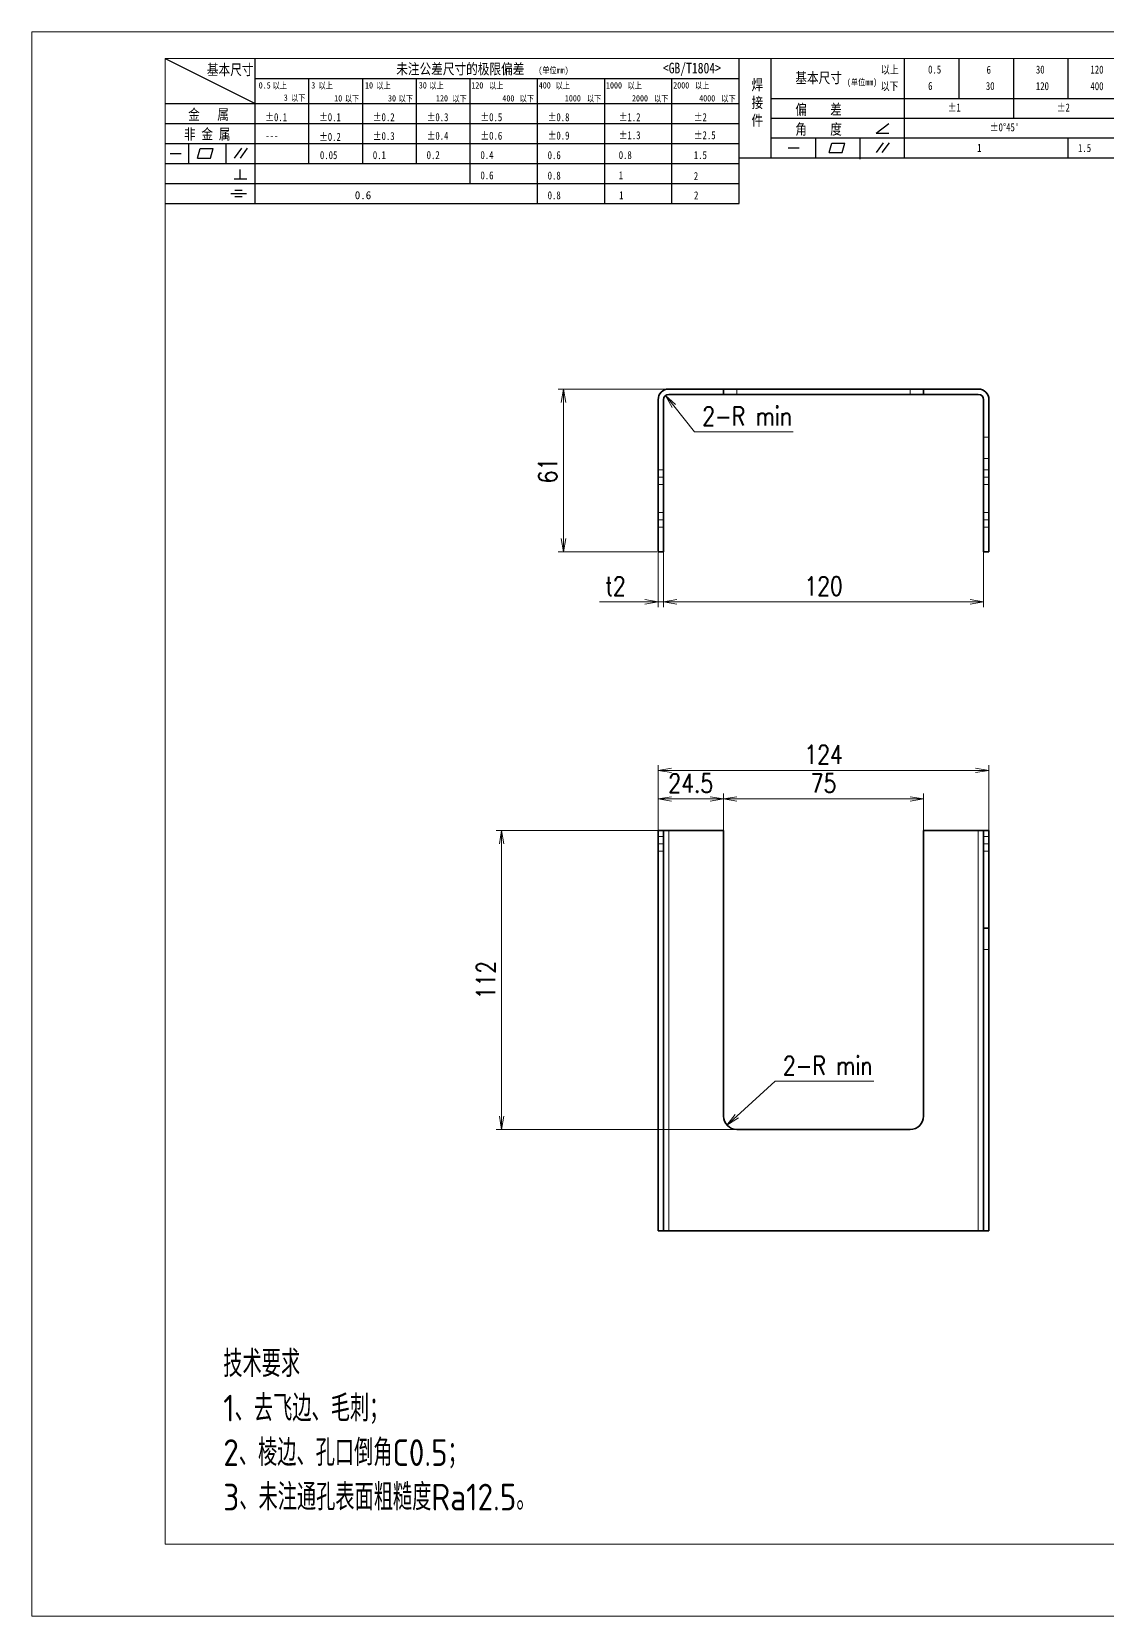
# Model space of a CAD drawing. Header units: millimetres. Extents: x -135448 to 104182, y -50696 to 70200.
# Drawn here: x -134778 to -134375, y 69197 to 69791 of the extents above; entities that cross this region are included whole.
import ezdxf

# ---------------------------------------------------------------- set-up
doc = ezdxf.new("R2010")
doc.units = ezdxf.units.MM
doc.header["$LTSCALE"] = 0.5
for name, pattern in [('AM_ISO02W050x2', [3.75, 3, -0.75]), ('AM_ISO08W050x2', [9, 6, -0.75, 1.5, -0.75]), ('DASHDOT', [18.5, 12, -3, 0.5, -3]), ('DASHED', [15, 12, -3])]:
    doc.linetypes.add(name, pattern=pattern)
for name, color, linetype, lineweight in [('中心线', 2, 'AM_ISO08W050x2', 18), ('图框', 7, 'Continuous', 18), ('标注线', 3, 'Continuous', 18), ('虚线', 1, 'AM_ISO02W050x2', 18)]:
    doc.layers.add(name, color=color, linetype=linetype, lineweight=lineweight)
doc.layers.add('图\\M+19E79\\M+195B6\\M+18E9A', color=7, linetype='Continuous')
doc.layers.add('打印', color=7, linetype='Continuous', lineweight=15, plot=False)
doc.layers.add('打印-禁用', color=7, linetype='Continuous', lineweight=15, plot=False)
doc.styles.add('DIM', font='romans.shx', dxfattribs={"width": 0.8, "bigfont": 'bigfont.shx'})
doc.styles.add('国标', font='simfang.ttf', dxfattribs={"width": 0.8})
doc.styles.add('机械长仿宋', font='gbenor.shx', dxfattribs={"height": 1, "bigfont": 'gbcbig.shx'})
doc.dimstyles.new('DEH 1-2$0', dxfattribs={"dimscale": 2, "dimtxt": 3.5, "dimasz": 2.5, "dimexe": 1, "dimexo": 0.625, "dimgap": 1.2, "dimtad": 1, "dimdsep": 46, "dimtxsty": 'DIM', "dimblk": 'OPEN', "dimcen": 0, "dimclrd": 8, "dimclre": 8, "dimclrt": 2, "dimazin": 2, "dimtfac": 0.5, "dimtmove": 0, "dimatfit": 3, "dimldrblk": 'OPEN', "dimfxl": 0, "dimtolj": 2, "dimlwd": 13, "dimlwe": 13, "dimarcsym": 0})
doc.dimstyles.new('DEH 1-2$4', dxfattribs={"dimscale": 2, "dimtxt": 3.5, "dimasz": 2.5, "dimexe": 1, "dimexo": 0.625, "dimgap": 1.2, "dimtad": 1, "dimtoh": 1, "dimdsep": 46, "dimtxsty": 'DIM', "dimblk": 'OPEN', "dimcen": 0, "dimclrd": 8, "dimclre": 8, "dimclrt": 2, "dimazin": 2, "dimtfac": 0.5, "dimtofl": 0, "dimtmove": 0, "dimatfit": 3, "dimldrblk": 'OPEN', "dimfxl": 0, "dimtolj": 2, "dimlwd": 18, "dimlwe": 18, "dimarcsym": 0})

# ---------------------------------------------------------------- blocks, each defined once
blk = doc.blocks.new('GZDEH零件A3图框V01版')
at = {"layer": '图\\M+19E79\\M+195B6\\M+18E9A', "color": 9}
for p, q in [((2882.49, -1554.46), (2899.37, -1562.92)), ((2899.37, -1581.67), (2899.37, -1554.46)), ((2990.09, -1581.67), (2990.09, -1554.46)), ((2996.09, -1573.08), (2996.09, -1554.46)), ((3021.09, -1561.98), (3021.09, -1554.46)), ((3031.31, -1561.98), (3031.31, -1554.46)), ((3041.53, -1561.98), (3041.53, -1554.46)), ((3051.75, -1561.98), (3051.75, -1554.46)), ((2899.37, -1558.24), (2990.09, -1558.24)), ((2909.45, -1574.17), (2909.45, -1558.24)), ((2919.53, -1574.17), (2919.53, -1558.24)), ((2929.61, -1574.17), (2929.61, -1558.24)), ((2939.69, -1577.92), (2939.69, -1558.24)), ((2952.29, -1581.67), (2952.29, -1558.24)), ((2964.89, -1581.67), (2964.89, -1558.24)), ((2977.49, -1581.67), (2977.49, -1558.24)), ((2996.09, -1561.98), (3113.09, -1561.98)), ((3021.09, -1573.08), (3021.09, -1561.98)), ((3041.53, -1565.68), (3041.53, -1561.98)), ((2882.49, -1562.92), (2990.09, -1562.92)), ((2882.49, -1566.67), (2990.09, -1566.67)), ((2996.09, -1565.68), (3113.09, -1565.68)), ((3015.75, -1568.51), (3018.15, -1566.66)), ((2882.49, -1570.42), (2990.09, -1570.42)), ((2886.92, -1574.12), (2886.92, -1570.42)), ((2893.91, -1574.12), (2893.91, -1570.42)), ((2996.09, -1569.38), (3113.09, -1569.38)), ((3004.42, -1573.08), (3004.42, -1569.38)), ((3006.97, -1572.12), (3007.45, -1570.33)), ((3007.45, -1570.33), (3009.86, -1570.33)), ((3009.39, -1572.12), (3009.86, -1570.33)), ((3012.75, -1573.08), (3012.75, -1569.38)), ((3015.75, -1568.51), (3018.15, -1568.51)), ((3015.81, -1572.12), (3017.15, -1570.26)), ((3016.89, -1572.12), (3018.23, -1570.26)), ((3051.75, -1573.08), (3051.75, -1569.38)), ((2883.43, -1572.27), (2885.49, -1572.27)), ((2888.59, -1573.16), (2889.07, -1571.37)), ((2888.59, -1573.16), (2891, -1573.16)), ((2889.07, -1571.37), (2891.48, -1571.37)), ((2891, -1573.16), (2891.48, -1571.37)), ((2895.52, -1573.16), (2896.85, -1571.3)), ((2896.6, -1573.16), (2897.94, -1571.3)), ((2990.09, -1573.08), (3113.09, -1573.08)), ((2999.26, -1571.23), (3001.32, -1571.23)), ((3006.97, -1572.12), (3009.39, -1572.12)), ((3012.75, -1573.33), (3012.75, -1573.08)), ((2882.49, -1574.17), (2990.09, -1574.17)), ((2895.42, -1577.05), (2897.81, -1577.05)), ((2896.58, -1577.05), (2896.58, -1575.28)), ((2882.49, -1577.92), (2990.09, -1577.92)), ((2894.79, -1579.77), (2897.77, -1579.77)), ((2895.57, -1579.17), (2896.92, -1579.17)), ((2882.49, -1581.67), (2990.09, -1581.67)), ((2895.57, -1580.37), (2896.93, -1580.37))]:
    blk.add_line(p, q, dxfattribs=at)
at = {"layer": '图框', "linetype": 'Continuous'}
for p, q in [((2882.49, -1554.46), (2882.49, -1832.96)), ((3272.49, -1554.46), (2882.49, -1554.46)), ((2882.49, -1832.96), (3272.49, -1832.96))]:
    blk.add_line(p, q, dxfattribs=at)
at = {"layer": '打印-禁用', "linetype": 'Continuous'}
for p, q in [((2857.49, -1549.46), (2857.49, -1846.46)), ((3277.49, -1549.46), (2857.49, -1549.46)), ((2857.49, -1846.46), (3277.49, -1846.46))]:
    blk.add_line(p, q, dxfattribs=at)
at = {"layer": '图\\M+19E79\\M+195B6\\M+18E9A', "color": 9, "style": '国标', "width": 0.8}
for s, height, p in [('基本尺寸', 2, (2890.33, -1557.58)), ('未注公差尺寸的极限偏差', 2, (2925.81, -1557.44)), ('<GB/T1804>', 2, (2975.78, -1557.27)), ('以上', 1.5, (3016.64, -1557.33)), ('0.5', 1.5, (3025.49, -1557.3)), ('6', 1.5, (3036.45, -1557.34)), ('30', 1.5, (3045.69, -1557.31)), ('120', 1.5, (3055.91, -1557.31)), ('30', 1.2, (2930.04, -1560.11)), ('基本尺寸', 2, (3000.6, -1559.1)), ('以下', 1.5, (3016.58, -1560.43)), ('6', 1.5, (3025.49, -1560.38)), ('30', 1.5, (3036.31, -1560.39)), ('120', 1.5, (3045.69, -1560.41)), ('400', 1.5, (3055.91, -1560.41)), ('金   属', 2, (2886.82, -1565.98)), ('±0.1', 1.5, (2901.27, -1566.23)), ('±0.1', 1.5, (2911.35, -1566.23)), ('±0.2', 1.5, (2921.43, -1566.23)), ('±0.3', 1.5, (2931.51, -1566.23)), ('±0.5', 1.5, (2941.59, -1566.23)), ('±0.8', 1.5, (2954.19, -1566.23)), ('±1.2', 1.5, (2967.51, -1566.23)), ('±2', 1.5, (2981.58, -1566.23)), ('偏    差', 2, (3000.6, -1565.04)), ('±1', 1.5, (3029.16, -1564.42)), ('±2', 1.5, (3049.61, -1564.42)), ('非 金 属', 2, (2886.02, -1569.65)), ('±0.3', 1.5, (2921.43, -1569.77)), ('±0.4', 1.5, (2931.51, -1569.71)), ('±0.6', 1.5, (2941.59, -1569.71)), ('±0.9', 1.5, (2954.19, -1569.68)), ('±1.3', 1.5, (2967.51, -1569.62)), ('±2.5', 1.5, (2981.58, -1569.61)), ('角    度', 2, (3000.6, -1568.74)), ("±0%%D45'", 1.5, (3037.06, -1568.12)), ('---', 1.5, (2901.27, -1569.65)), ('±0.2', 1.5, (2911.35, -1569.92)), ('1', 1.5, (3034.69, -1571.98)), ('1.5', 1.5, (3053.59, -1572.01)), ('0.1', 1.5, (2921.43, -1573.34)), ('0.2', 1.5, (2931.51, -1573.33)), ('0.4', 1.5, (2941.59, -1573.33)), ('0.6', 1.5, (2954.19, -1573.35)), ('0.8', 1.5, (2967.51, -1573.33)), ('1.5', 1.5, (2981.58, -1573.34)), ('0.6', 1.5, (2941.59, -1577.14)), ('0.8', 1.5, (2954.19, -1577.17)), ('1', 1.5, (2967.51, -1577.12)), ('2', 1.5, (2981.58, -1577.26)), ('0.8', 1.5, (2954.19, -1580.87)), ('1', 1.5, (2967.59, -1580.86)), ('2', 1.5, (2981.62, -1580.89))]:
    blk.add_text(s, height=height, dxfattribs=at).set_placement(p)
at = {"layer": '图\\M+19E79\\M+195B6\\M+18E9A', "color": 9, "lineweight": 15, "style": '国标', "width": 0.8}
for s, p in [('(单位mm)', (2952.44, -1557.27)), ('0.5', (2900.03, -1560.11)), ('以上', (2902.64, -1560.16)), ('3', (2909.88, -1560.11)), ('以上', (2911.25, -1560.16)), ('10', (2919.96, -1560.11)), ('以上', (2922.09, -1560.16)), ('以上', (2932.02, -1560.16)), ('120', (2939.88, -1560.11)), ('以上', (2943.21, -1560.16)), ('400', (2952.52, -1560.11)), ('以上', (2955.68, -1560.16)), ('1000', (2965.12, -1560.11)), ('以上', (2969.16, -1560.16)), ('2000', (2977.72, -1560.11)), ('以上', (2981.8, -1560.16)), ('(单位mm)', (3010.27, -1559.51)), ('3', (2904.73, -1562.41)), ('以下', (2906.1, -1562.46)), ('10', (2914.19, -1562.54)), ('以下', (2916.18, -1562.59)), ('30', (2924.27, -1562.54)), ('以下', (2926.26, -1562.59)), ('120', (2933.26, -1562.54)), ('以下', (2936.34, -1562.59)), ('400', (2945.7, -1562.54)), ('以下', (2948.94, -1562.59)), ('1000', (2957.41, -1562.54)), ('以下', (2961.54, -1562.59)), ('2000', (2969.99, -1562.54)), ('以下', (2974.14, -1562.59)), ('4000', (2982.59, -1562.54)), ('以下', (2986.74, -1562.59))]:
    blk.add_text(s, height=1.2, dxfattribs=at).set_placement(p)
at = {"layer": '图\\M+19E79\\M+195B6\\M+18E9A', "color": 9, "lineweight": 13, "style": '国标'}
blk.add_text('0.6', height=1.5, dxfattribs=at).set_placement((2918.05, -1580.85))
at = {"layer": '图\\M+19E79\\M+195B6\\M+18E9A', "color": 9, "insert": (2992.39, -1558.41), "char_height": 2, "width": 3.1877, "attachment_point": 1, "style": '国标'}
blk.add_mtext('焊\\P接\\P件', dxfattribs=at)
at = {"layer": '图\\M+19E79\\M+195B6\\M+18E9A', "color": 9, "insert": (2911.51, -1573.37), "char_height": 1.5, "attachment_point": 7, "style": '国标'}
blk.add_mtext_dynamic_manual_height_columns('0.05', width=5.1982, gutter_width=12.5, heights=[0], dxfattribs=at)
blk = doc.blocks.new('DEH A3')
at = {"layer": '图框'}
blk.add_blockref('GZDEH零件A3图框V01版', (-2857.49, 1846.46), dxfattribs=at)
blk = doc.blocks.new('_Open')
at = {"color": 0, "linetype": 'ByBlock', "lineweight": -2}
for p, q in [((-1, 0.17), (0, 0)), ((-1, -0.17), (0, 0)), ((0, 0), (-1, 0))]:
    blk.add_line(p, q, dxfattribs=at)
blk = doc.blocks.new('*D152')
at = {"layer": 'Defpoints', "color": 0, "transparency": 16777216}
for p in [(-134541.26, 69629.07), (-134421.26, 69602.43), (-134421.26, 69576.85)]:
    blk.add_point(p, dxfattribs=at)
at = {"layer": '标注线', "color": 8, "lineweight": 13, "transparency": 16777216}
for p, q in [((-134541.26, 69627.82), (-134541.26, 69574.85)), ((-134421.26, 69601.18), (-134421.26, 69574.85)), ((-134536.26, 69576.85), (-134426.26, 69576.85))]:
    blk.add_line(p, q, dxfattribs=at)
at = {"layer": '标注线', "color": 8, "lineweight": 13, "transparency": 16777216, "xscale": 5, "yscale": 5, "zscale": 5, "rotation": 180}
blk.add_blockref('_Open', (-134541.26, 69576.85), dxfattribs=at)
at = {"layer": '标注线', "color": 8, "lineweight": 13, "transparency": 16777216, "xscale": 5, "yscale": 5, "zscale": 5}
blk.add_blockref('_Open', (-134421.26, 69576.85), dxfattribs=at)
at = {"layer": '标注线', "color": 2, "transparency": 16777216, "insert": (-134481.26, 69582.75), "char_height": 7, "attachment_point": 5, "style": 'DIM'}
blk.add_mtext('\\A2;120', dxfattribs=at)
blk = doc.blocks.new('*D153')
at = {"layer": 'Defpoints', "color": 0, "transparency": 16777216}
for p in [(-134543.26, 69597.25), (-134541.26, 69582.07), (-134543.26, 69576.85)]:
    blk.add_point(p, dxfattribs=at)
at = {"layer": '标注线', "color": 8, "lineweight": 13, "transparency": 16777216}
for p, q in [((-134543.26, 69596), (-134543.26, 69574.85)), ((-134548.26, 69576.85), (-134565.26, 69576.85)), ((-134541.26, 69576.85), (-134543.26, 69576.85)), ((-134541.26, 69580.82), (-134541.26, 69574.85)), ((-134536.26, 69576.85), (-134531.26, 69576.85))]:
    blk.add_line(p, q, dxfattribs=at)
at = {"layer": '标注线', "color": 8, "lineweight": 13, "transparency": 16777216, "xscale": 5, "yscale": 5, "zscale": 5}
blk.add_blockref('_Open', (-134543.26, 69576.85), dxfattribs=at)
at = {"layer": '标注线', "color": 8, "lineweight": 13, "transparency": 16777216, "xscale": 5, "yscale": 5, "zscale": 5, "rotation": 180}
blk.add_blockref('_Open', (-134541.26, 69576.85), dxfattribs=at)
at = {"layer": '标注线', "color": 2, "transparency": 16777216, "insert": (-134559.26, 69582.75), "char_height": 7, "attachment_point": 5, "style": 'DIM'}
blk.add_mtext('\\A2;t2', dxfattribs=at)
blk = doc.blocks.new('*D154')
at = {"layer": 'Defpoints', "color": 0, "transparency": 16777216}
for p in [(-134578.7, 69656.58), (-134534.2, 69656.58), (-134542.47, 69595.58)]:
    blk.add_point(p, dxfattribs=at)
at = {"layer": '标注线', "color": 8, "lineweight": 13, "transparency": 16777216}
for p, q in [((-134535.45, 69656.58), (-134580.7, 69656.58)), ((-134578.7, 69600.58), (-134578.7, 69651.58)), ((-134543.72, 69595.58), (-134580.7, 69595.58))]:
    blk.add_line(p, q, dxfattribs=at)
at = {"layer": '标注线', "color": 8, "lineweight": 13, "transparency": 16777216, "xscale": 5, "yscale": 5, "zscale": 5}
for p, rotation in [((-134578.7, 69656.58), 90), ((-134578.7, 69595.58), 270)]:
    blk.add_blockref('_Open', p, dxfattribs=dict(at, rotation=rotation))
at = {"layer": '标注线', "color": 2, "transparency": 16777216, "insert": (-134584.6, 69626.08), "char_height": 7, "attachment_point": 5, "rotation": 90, "style": 'DIM'}
blk.add_mtext('\\A2;61', dxfattribs=at)
blk = doc.blocks.new('*D155')
at = {"layer": 'Defpoints', "color": 0, "transparency": 16777216}
for p in [(-134540.51, 69654.14), (-134539.26, 69652.58)]:
    blk.add_point(p, dxfattribs=at)
at = {"layer": '标注线', "color": 8, "lineweight": 18, "transparency": 16777216}
for p, q in [((-134529.58, 69640.54), (-134537.38, 69650.24)), ((-134492.62, 69640.54), (-134529.58, 69640.54))]:
    blk.add_line(p, q, dxfattribs=at)
at = {"layer": '标注线', "color": 8, "lineweight": 18, "transparency": 16777216, "xscale": 5, "yscale": 5, "zscale": 5, "rotation": 128.7645806789648}
blk.add_blockref('_Open', (-134540.51, 69654.14), dxfattribs=at)
at = {"layer": '标注线', "color": 2, "transparency": 16777216, "insert": (-134509.9, 69646.44), "char_height": 7, "attachment_point": 5, "style": 'DIM'}
blk.add_mtext('\\A2;{\\Fromans,bigfont|c134;2-R min}', dxfattribs=at)
blk = doc.blocks.new('*D163')
at = {"layer": 'Defpoints', "color": 0, "transparency": 16777216}
for p in [(-134543.26, 69502.92), (-134543.26, 69489.98), (-134518.76, 69485.48)]:
    blk.add_point(p, dxfattribs=at)
at = {"layer": '标注线', "color": 8, "lineweight": 13, "transparency": 16777216}
for p, q in [((-134543.26, 69491.23), (-134543.26, 69504.92)), ((-134518.76, 69486.73), (-134518.76, 69504.92)), ((-134523.76, 69502.92), (-134538.26, 69502.92))]:
    blk.add_line(p, q, dxfattribs=at)
at = {"layer": '标注线', "color": 8, "lineweight": 13, "transparency": 16777216, "xscale": 5, "yscale": 5, "zscale": 5, "rotation": 180}
blk.add_blockref('_Open', (-134543.26, 69502.92), dxfattribs=at)
at = {"layer": '标注线', "color": 8, "lineweight": 13, "transparency": 16777216, "xscale": 5, "yscale": 5, "zscale": 5}
blk.add_blockref('_Open', (-134518.76, 69502.92), dxfattribs=at)
at = {"layer": '标注线', "color": 2, "transparency": 16777216, "insert": (-134531.01, 69508.82), "char_height": 7, "attachment_point": 5, "style": 'DIM'}
blk.add_mtext('\\A2;24.5', dxfattribs=at)
blk = doc.blocks.new('*D164')
at = {"layer": 'Defpoints', "color": 0, "transparency": 16777216}
for p in [(-134419.26, 69513.66), (-134543.26, 69488.81), (-134419.26, 69488.81)]:
    blk.add_point(p, dxfattribs=at)
at = {"layer": '标注线', "color": 8, "lineweight": 13, "transparency": 16777216}
for p, q in [((-134543.26, 69490.06), (-134543.26, 69515.66)), ((-134538.26, 69513.66), (-134424.26, 69513.66)), ((-134419.26, 69490.06), (-134419.26, 69515.66))]:
    blk.add_line(p, q, dxfattribs=at)
at = {"layer": '标注线', "color": 8, "lineweight": 13, "transparency": 16777216, "xscale": 5, "yscale": 5, "zscale": 5, "rotation": 180}
blk.add_blockref('_Open', (-134543.26, 69513.66), dxfattribs=at)
at = {"layer": '标注线', "color": 8, "lineweight": 13, "transparency": 16777216, "xscale": 5, "yscale": 5, "zscale": 5}
blk.add_blockref('_Open', (-134419.26, 69513.66), dxfattribs=at)
at = {"layer": '标注线', "color": 2, "transparency": 16777216, "insert": (-134481.26, 69519.56), "char_height": 7, "attachment_point": 5, "style": 'DIM'}
blk.add_mtext('\\A2;124', dxfattribs=at)
blk = doc.blocks.new('*D165')
at = {"layer": 'Defpoints', "color": 0, "transparency": 16777216}
for p in [(-134443.76, 69502.92), (-134518.76, 69496.19), (-134443.76, 69485.37)]:
    blk.add_point(p, dxfattribs=at)
at = {"layer": '标注线', "color": 8, "lineweight": 13, "transparency": 16777216}
for p, q in [((-134518.76, 69497.44), (-134518.76, 69504.92)), ((-134443.76, 69486.62), (-134443.76, 69504.92)), ((-134513.76, 69502.92), (-134448.76, 69502.92))]:
    blk.add_line(p, q, dxfattribs=at)
at = {"layer": '标注线', "color": 8, "lineweight": 13, "transparency": 16777216, "xscale": 5, "yscale": 5, "zscale": 5, "rotation": 180}
blk.add_blockref('_Open', (-134518.76, 69502.92), dxfattribs=at)
at = {"layer": '标注线', "color": 8, "lineweight": 13, "transparency": 16777216, "xscale": 5, "yscale": 5, "zscale": 5}
blk.add_blockref('_Open', (-134443.76, 69502.92), dxfattribs=at)
at = {"layer": '标注线', "color": 2, "transparency": 16777216, "insert": (-134481.26, 69508.82), "char_height": 7, "attachment_point": 5, "style": 'DIM'}
blk.add_mtext('\\A2;75', dxfattribs=at)
blk = doc.blocks.new('*D166')
at = {"layer": 'Defpoints', "color": 0, "transparency": 16777216}
for p in [(-134526.24, 69491.06), (-134601.91, 69379.06), (-134493.8, 69379.06)]:
    blk.add_point(p, dxfattribs=at)
at = {"layer": '标注线', "color": 8, "lineweight": 13, "transparency": 16777216}
for p, q in [((-134527.49, 69491.06), (-134603.91, 69491.06)), ((-134601.91, 69486.06), (-134601.91, 69384.06)), ((-134495.05, 69379.06), (-134603.91, 69379.06))]:
    blk.add_line(p, q, dxfattribs=at)
at = {"layer": '标注线', "color": 8, "lineweight": 13, "transparency": 16777216, "xscale": 5, "yscale": 5, "zscale": 5}
for p, rotation in [((-134601.91, 69491.06), 90), ((-134601.91, 69379.06), 270)]:
    blk.add_blockref('_Open', p, dxfattribs=dict(at, rotation=rotation))
at = {"layer": '标注线', "color": 2, "transparency": 16777216, "insert": (-134607.81, 69435.06), "char_height": 7, "attachment_point": 5, "rotation": 90, "style": 'DIM'}
blk.add_mtext('\\A2;112', dxfattribs=at)
blk = doc.blocks.new('*D167')
at = {"layer": 'Defpoints', "color": 0, "transparency": 16777216}
for p in [(-134517.46, 69380.7), (-134513.76, 69384.06)]:
    blk.add_point(p, dxfattribs=at)
at = {"layer": '标注线', "color": 8, "lineweight": 18, "transparency": 16777216}
for p, q in [((-134499.37, 69397.09), (-134513.76, 69384.06)), ((-134462.41, 69397.09), (-134499.37, 69397.09))]:
    blk.add_line(p, q, dxfattribs=at)
at = {"layer": '标注线', "color": 8, "lineweight": 18, "transparency": 16777216, "xscale": 5, "yscale": 5, "zscale": 5, "rotation": 222.1777924922031}
blk.add_blockref('_Open', (-134517.46, 69380.7), dxfattribs=at)
at = {"layer": '标注线', "color": 2, "transparency": 16777216, "insert": (-134479.69, 69402.99), "char_height": 7, "attachment_point": 5, "style": 'DIM'}
blk.add_mtext('\\A2;{\\Fromans,bigfont|c134;2-R min}', dxfattribs=at)

msp = doc.modelspace()

# ---------------------------------------------------------------- linework, layer by layer
at = {"color": 7, "lineweight": 35, "ltscale": 0.3}
for p, q in [((-134543.256, 69640.583), (-134543.256, 69652.583)), ((-134541.256, 69640.583), (-134541.256, 69652.583)), ((-134421.256, 69640.583), (-134421.256, 69652.583)), ((-134419.256, 69640.583), (-134419.256, 69652.583))]:
    msp.add_line(p, q, dxfattribs=at)
at = {"color": 7, "lineweight": 35}
for p, q in [((-134518.756, 69656.583), (-134539.256, 69656.583)), ((-134539.256, 69654.583), (-134518.756, 69654.583)), ((-134513.756, 69656.583), (-134448.756, 69656.583)), ((-134513.756, 69654.583), (-134448.756, 69654.583)), ((-134423.256, 69656.583), (-134443.756, 69656.583)), ((-134443.756, 69654.583), (-134423.256, 69654.583)), ((-134543.256, 69640.583), (-134543.256, 69595.583)), ((-134541.256, 69595.583), (-134541.256, 69640.583)), ((-134421.256, 69640.583), (-134421.256, 69595.583)), ((-134419.256, 69595.583), (-134419.256, 69640.583)), ((-134543.256, 69491.055), (-134543.256, 69341.055)), ((-134541.256, 69341.055), (-134541.256, 69491.055)), ((-134539.256, 69491.055), (-134518.756, 69491.055)), ((-134518.756, 69384.055), (-134518.756, 69491.055)), ((-134443.756, 69491.055), (-134423.256, 69491.055)), ((-134443.756, 69491.055), (-134443.756, 69384.055)), ((-134421.256, 69454.555), (-134421.256, 69491.055)), ((-134419.256, 69491.055), (-134419.256, 69454.555)), ((-134421.256, 69446.555), (-134421.256, 69341.055)), ((-134419.256, 69341.055), (-134419.256, 69446.555)), ((-134513.756, 69379.055), (-134448.756, 69379.055)), ((-134423.256, 69341.055), (-134539.256, 69341.055))]:
    msp.add_line(p, q, dxfattribs=at)
at = {"color": 7, "lineweight": 35, "ltscale": 0.05}
for p, q in [((-134518.756, 69656.583), (-134518.756, 69654.583)), ((-134443.756, 69656.583), (-134443.756, 69654.583)), ((-134543.256, 69595.583), (-134541.256, 69595.583)), ((-134421.256, 69595.583), (-134419.256, 69595.583)), ((-134543.256, 69491.055), (-134541.256, 69491.055)), ((-134541.256, 69491.055), (-134539.256, 69491.055)), ((-134421.256, 69491.055), (-134423.256, 69491.055)), ((-134421.256, 69491.055), (-134419.256, 69491.055)), ((-134421.256, 69454.555), (-134419.256, 69454.555)), ((-134541.256, 69341.055), (-134543.256, 69341.055)), ((-134541.256, 69341.055), (-134539.256, 69341.055)), ((-134423.256, 69341.055), (-134421.256, 69341.055)), ((-134421.256, 69341.055), (-134419.256, 69341.055))]:
    msp.add_line(p, q, dxfattribs=at)
at = {"color": 7, "lineweight": 35, "ltscale": 0.125}
for p, q in [((-134513.756, 69656.583), (-134518.756, 69656.583)), ((-134518.756, 69654.583), (-134513.756, 69654.583)), ((-134443.756, 69656.583), (-134448.756, 69656.583)), ((-134448.756, 69654.583), (-134443.756, 69654.583))]:
    msp.add_line(p, q, dxfattribs=at)
at = {"color": 7, "lineweight": 13, "ltscale": 0.05}
for p, q in [((-134513.756, 69656.583), (-134513.756, 69654.583)), ((-134448.756, 69656.583), (-134448.756, 69654.583)), ((-134419.256, 69446.555), (-134421.256, 69446.555))]:
    msp.add_line(p, q, dxfattribs=at)
at = {"color": 7, "lineweight": 13}
for p, q in [((-134539.256, 69491.055), (-134539.256, 69341.055)), ((-134423.256, 69341.055), (-134423.256, 69491.055))]:
    msp.add_line(p, q, dxfattribs=at)
at = {"color": 7, "lineweight": 35, "ltscale": 0.2}
for p, q in [((-134421.256, 69454.555), (-134421.256, 69446.555)), ((-134419.256, 69446.555), (-134419.256, 69454.555))]:
    msp.add_line(p, q, dxfattribs=at)
at = {"color": 7, "lineweight": 35}
for centre, radius, start, end in [((-134539.256, 69652.583), 4, 90, 180), ((-134539.256, 69652.583), 2, 90, 180), ((-134423.256, 69652.583), 4, 0, 90), ((-134423.256, 69652.583), 2, 0, 90), ((-134513.756, 69384.055), 5, 180, 270), ((-134448.756, 69384.055), 5, 270, 0)]:
    msp.add_arc(centre, radius, start, end, dxfattribs=at)
at = {"layer": '中心线', "linetype": 'DASHDOT', "lineweight": 13, "ltscale": 0.06}
for p, q in [((-134421.456, 69630.583), (-134419.056, 69630.583)), ((-134421.456, 69446.555), (-134419.056, 69446.555))]:
    msp.add_line(p, q, dxfattribs=at)
at = {"layer": '中心线', "linetype": 'DASHDOT', "lineweight": 13, "ltscale": 0.060015}
for p, q in [((-134541.056, 69623.583), (-134543.457, 69623.583)), ((-134419.056, 69623.583), (-134421.457, 69623.583)), ((-134541.056, 69607.583), (-134543.457, 69607.583)), ((-134419.056, 69607.583), (-134421.457, 69607.583)), ((-134541.056, 69486.055), (-134543.457, 69486.055)), ((-134419.056, 69486.055), (-134421.457, 69486.055))]:
    msp.add_line(p, q, dxfattribs=at)
at = {"layer": '打印'}
msp.add_lwpolyline([(-134778.058, 69790.548), (-133938.058, 69790.548), (-133938.058, 69196.548), (-134778.058, 69196.548)], close=True, dxfattribs=at)
at = {"layer": '虚线', "linetype": 'DASHED', "lineweight": 13, "ltscale": 0.05}
for p, q in [((-134419.256, 69638.583), (-134421.256, 69638.583)), ((-134421.256, 69630.583), (-134419.256, 69630.583)), ((-134541.256, 69626.333), (-134543.256, 69626.333)), ((-134419.256, 69626.333), (-134421.256, 69626.333)), ((-134541.256, 69620.833), (-134543.256, 69620.833)), ((-134419.256, 69620.833), (-134421.256, 69620.833)), ((-134541.256, 69610.333), (-134543.256, 69610.333)), ((-134419.256, 69610.333), (-134421.256, 69610.333)), ((-134541.256, 69604.833), (-134543.256, 69604.833)), ((-134419.256, 69604.833), (-134421.256, 69604.833)), ((-134541.256, 69488.805), (-134543.256, 69488.805)), ((-134541.256, 69488.805), (-134543.256, 69488.805)), ((-134419.256, 69488.805), (-134421.256, 69488.805)), ((-134419.256, 69488.805), (-134421.256, 69488.805)), ((-134541.256, 69483.305), (-134543.256, 69483.305)), ((-134541.256, 69483.305), (-134543.256, 69483.305)), ((-134419.256, 69483.305), (-134421.256, 69483.305)), ((-134419.256, 69483.305), (-134421.256, 69483.305))]:
    msp.add_line(p, q, dxfattribs=at)
at = {"layer": '虚线', "linetype": 'DASHED', "lineweight": 13}
for p, q in [((-134539.256, 69341.055), (-134539.256, 69491.055)), ((-134423.256, 69341.055), (-134423.256, 69491.055))]:
    msp.add_line(p, q, dxfattribs=at)

# ---------------------------------------------------------------- block references
at = {"layer": '图框', "xscale": 2, "yscale": 2, "zscale": 2}
msp.add_blockref('DEH A3', (-134778.058, 69196.548), dxfattribs=at)

# ---------------------------------------------------------------- texts
at = {"layer": '标注线', "color": 2, "insert": (-134706.241, 69236.242), "char_height": 10, "width": 229.64922, "attachment_point": 7, "style": '机械长仿宋'}
msp.add_mtext('\\A2;技术要求\\P1、去飞边、毛刺；\\P2、棱边、孔口倒角C0.5；\\P3、未注通孔表面粗糙度Ra12.5。', dxfattribs=at)

# ---------------------------------------------------------------- dimensions: what is measured, and where the dimension line sits
at = {"layer": '标注线'}
for base, p1, p2, picture, middle in [((-134578.701, 69656.583), (-134542.467, 69595.583), (-134534.203, 69656.583), '*D154', (-134584.601, 69626.083)), ((-134601.915, 69379.055), (-134526.243, 69491.055), (-134493.803, 69379.055), '*D166', (-134607.815, 69435.055))]:
    dim = msp.add_linear_dim(base=base, p1=p1, p2=p2, angle=90, dimstyle='DEH 1-2$0', dxfattribs=at)
    dim.commit()
    dim.dimension.update_dxf_attribs({"geometry": picture, "text_midpoint": middle})
for center, mpoint, picture, middle in [((-134539.256, 69652.583), (-134540.508, 69654.143), '*D155', (-134529.581, 69640.535)), ((-134513.756, 69384.055), (-134517.461, 69380.698), '*D167', (-134499.372, 69397.087))]:
    dim = msp.add_radius_dim(center=center, mpoint=mpoint, text='{\\Fromans,bigfont|c134;2-R min}', dimstyle='DEH 1-2$4', override={"dimtmove": 1}, dxfattribs=at)
    dim.commit()
    dim.dimension.update_dxf_attribs({"geometry": picture, "text_midpoint": middle, "dimtype": 164})
for base, p1, p2, picture, middle in [((-134421.256, 69576.851), (-134541.256, 69629.066), (-134421.256, 69602.43), '*D152', (-134481.256, 69582.751)), ((-134419.256, 69513.657), (-134543.256, 69488.805), (-134419.256, 69488.805), '*D164', (-134481.256, 69519.557)), ((-134543.256, 69502.922), (-134518.756, 69485.48), (-134543.256, 69489.981), '*D163', (-134531.006, 69508.822)), ((-134443.756, 69502.922), (-134518.756, 69496.194), (-134443.756, 69485.371), '*D165', (-134481.256, 69508.822))]:
    dim = msp.add_linear_dim(base=base, p1=p1, p2=p2, dimstyle='DEH 1-2$0', dxfattribs=at)
    dim.commit()
    dim.dimension.update_dxf_attribs({"geometry": picture, "text_midpoint": middle})
dim = msp.add_linear_dim(base=(-134543.256, 69576.851), p1=(-134541.256, 69582.065), p2=(-134543.256, 69597.248), dimstyle='DEH 1-2$0', override={"dimpost": 't<>'}, dxfattribs=at)
dim.commit()
dim.dimension.update_dxf_attribs({"geometry": '*D153', "text_midpoint": (-134559.256, 69582.751)})

doc.saveas('drawing.dxf')
